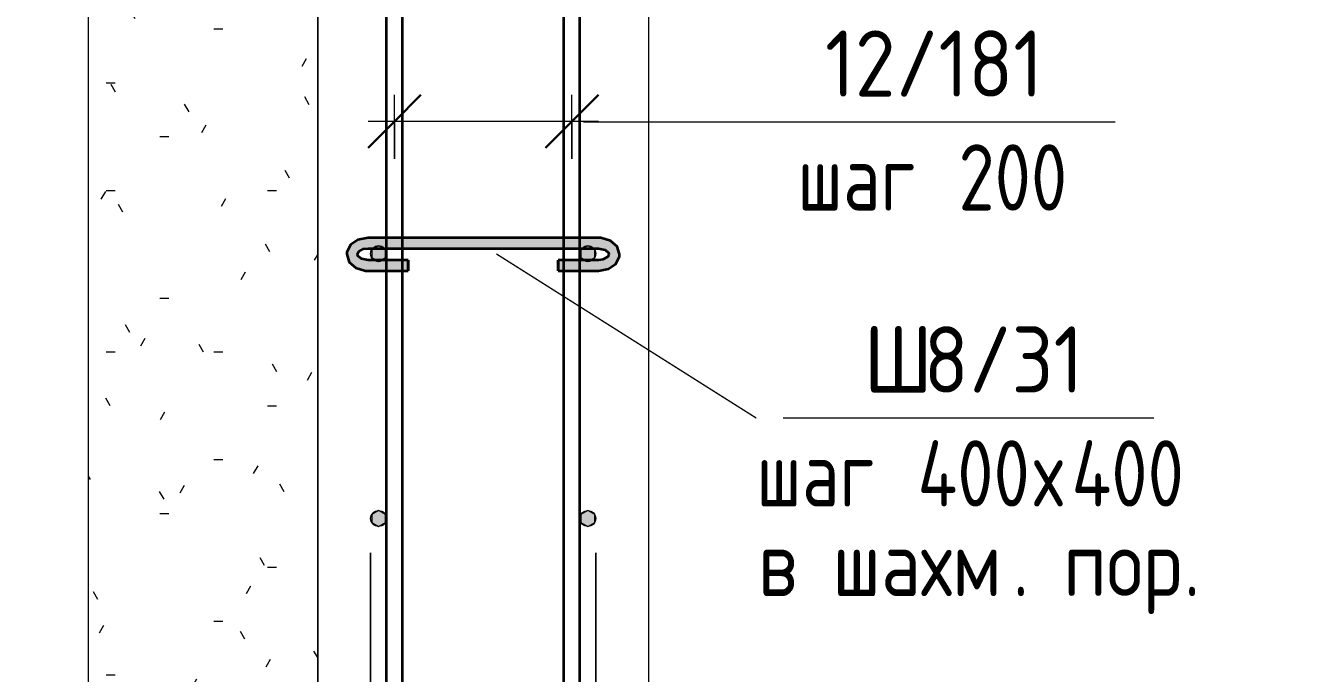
# Model space of a CAD drawing. Header units: millimetres. Extents: x 2384 to 38512, y -3571 to 48684.
# Drawn here: x 7792 to 8751, y -2037 to -1548 of the extents above; entities that cross this region are included whole.
import ezdxf

# ---------------------------------------------------------------- set-up
doc = ezdxf.new("R2010")
doc.units = ezdxf.units.MM
for name, color, linetype, lineweight in [('AA_Dim', 7, 'Continuous', 9), ('AA_Dim-20', 7, 'Continuous', 9), ('AA_Oformlenie', 7, 'Continuous', 9), ('AA_Vinoska', 7, 'Continuous', 9), ('AF_Element', 7, 'Continuous', 20), ('AF_Element_Грунт', 253, 'Continuous', 20), ('AF_Stena_Опалубка', 253, 'Continuous', 20), ('Gen_Text', 7, 'Continuous', 9), ('KR_Armatura', 7, 'Continuous', 20), ('KR_Armatura_Tonkie', 7, 'Continuous', 20)]:
    doc.layers.add(name, color=color, linetype=linetype, lineweight=lineweight)
doc.styles.add('ISOCPEUR_1', font='isocpeur.ttf', dxfattribs={"width": 0.9, "height": 50})
doc.styles.add('ISOCPEUR_2', font='isocpeur.ttf', dxfattribs={"width": 0.8, "height": 50})
doc.styles.add('ISOCPEUR_3', font='isocpeur.ttf', dxfattribs={"width": 0.85, "height": 50})
doc.dimstyles.new('00_Точн_3_знака__прозр_', dxfattribs={"dimscale": 304.8, "dimtxt": 49.799059, "dimasz": 0.111549, "dimexe": 0.098425, "dimexo": 0.065617, "dimgap": 0.006562, "dimtad": 1, "dimdec": 3, "dimrnd": 0.001, "dimdsep": 46, "dimtxsty": 'ISOCPEUR_1', "dimblk1": 'OBLIQUE', "dimblk2": 'OBLIQUE', "dimsah": 1, "dimcen": 0.09, "dimdle": 0.098425, "dimazin": 0, "dimtfac": 1, "dimtdec": 4, "dimtix": 1, "dimtmove": 1, "dimatfit": 3, "dimfxl": 1, "dimtvp": 1, "dimtolj": 1, "dimtzin": 0, "dimlwd": 18, "dimlwe": 18, "dimarcsym": 2})
doc.dimstyles.new('00_Точн_3_знака__прозр__1', dxfattribs={"dimscale": 304.8, "dimtxt": 49.799059, "dimasz": 0.111549, "dimexe": 0.098425, "dimexo": 0.065617, "dimgap": 0.006562, "dimtad": 1, "dimdec": 3, "dimrnd": 0.001, "dimdsep": 46, "dimtxsty": 'ISOCPEUR_1', "dimblk1": 'OBLIQUE', "dimblk2": 'OBLIQUE', "dimsah": 1, "dimcen": 0.09, "dimdle": 0.098425, "dimazin": 0, "dimtfac": 1, "dimtdec": 4, "dimtix": 1, "dimtmove": 0, "dimatfit": 3, "dimfxl": 1, "dimtvp": 1, "dimtolj": 1, "dimtzin": 0, "dimlwd": 18, "dimlwe": 18, "dimarcsym": 2})
doc.dimstyles.new('05_Округл_5мм__прозр__1', dxfattribs={"dimscale": 304.8, "dimtxt": 49.799059, "dimasz": 0.111549, "dimexe": 0.098425, "dimexo": 0.065617, "dimgap": 0.006562, "dimtad": 1, "dimdec": 0, "dimrnd": 5, "dimdsep": 46, "dimtxsty": 'ISOCPEUR_1', "dimblk1": 'OBLIQUE', "dimblk2": 'OBLIQUE', "dimsah": 1, "dimcen": 0.09, "dimdle": 0.098425, "dimazin": 0, "dimtfac": 1, "dimtdec": 4, "dimtix": 1, "dimtmove": 0, "dimatfit": 3, "dimfxl": 1, "dimtvp": 1, "dimtolj": 1, "dimtzin": 0, "dimlwd": 18, "dimlwe": 18, "dimarcsym": 2})
doc.dimstyles.new('10_Раскладка_арматуры_с_засечками', dxfattribs={"dimscale": 304.8, "dimtxt": 0.18, "dimasz": 0.131234, "dimexe": 0.065617, "dimexo": 0, "dimgap": 0, "dimtad": 1, "dimdec": 3, "dimrnd": 0.001, "dimdsep": 46, "dimtxsty": 'ISOCPEUR_2', "dimblk1": 'OBLIQUE', "dimblk2": 'OBLIQUE', "dimsah": 1, "dimcen": 0.09, "dimdle": 0.065617, "dimazin": 0, "dimtfac": 1, "dimtdec": 4, "dimtix": 1, "dimtmove": 0, "dimatfit": 3, "dimfxl": 1, "dimtvp": 1, "dimtolj": 1, "dimtzin": 0, "dimlwd": 18, "dimlwe": 18, "dimarcsym": 2})

# ---------------------------------------------------------------- blocks, each defined once
blk = doc.blocks.new('грунт1 - грунт1-3846678-Сечение 2')
at = {"layer": 'AF_Element', "lineweight": 9}
h = blk.add_hatch(dxfattribs=at)
h.set_pattern_fill('FP_3', color=256, style=0, pattern_type=2)
h.set_pattern_definition([(0, (2691.66, -250), (162.56, 40.64), [6.706, -115.214, 6.706, -115.214, -650.24]), (0, (2691.66, -250), (162.56, 40.64), [-243.84, 6.706, -237.134, 6.706, -115.214, -284.48]), (0, (2691.66, -250), (162.56, 40.64), [-609.6, 6.706, -74.574, 6.706, -196.494]), (120, (2752.62, -229.68), (-116.47527, 120.4611), [6.706, -115.214, 6.706, -115.214, -650.24]), (120, (2752.62, -229.68), (-116.47527, 120.4611), [-243.84, 6.706, -237.134, 6.706, -115.214, -284.48]), (120, (2752.62, -229.68), (-116.47527, 120.4611), [-609.6, 6.706, -74.574, 6.706, -196.494]), (240, (2772.94, -148.4), (-46.08473, -161.1011), [6.706, -115.214, 6.706, -115.214, -650.24]), (240, (2772.94, -148.4), (-46.08473, -161.1011), [-243.84, 6.706, -237.134, 6.706, -115.214, -284.48]), (240, (2772.94, -148.4), (-46.08473, -161.1011), [-609.6, 6.706, -74.574, 6.706, -196.494])])
h.paths.add_polyline_path([(4368.49, -3133.7), (4959.81, -3133.7), (4959.81, -3117.64), (4981.81, -3117.64), (4981.81, -3133.7), (4993.07, -3099.04), (5004.33, -3133.7), (5510.06, -3133.7), (5510.06, -2970), (3020.06, -2970), (3020.06, -2870), (3120.06, -2870), (3120.06, -379.82), (2947.04, -379.82), (2947.04, -592.03), (2962.74, -592.03), (2962.74, -614.56), (2947.04, -614.56), (2981.68, -625.56), (2947.04, -636.56), (2947.04, -2271.46), (2962.74, -2271.46), (2962.74, -2293.99), (2947.04, -2293.99), (2981.68, -2304.99), (2947.04, -2315.99), (2947.04, -3133.7), (3603.3, -3133.7), (3603.3, -3117.64), (3625.3, -3117.64), (3625.3, -3133.7), (3636.56, -3099.04), (3647.82, -3133.7)])
at = {"layer": 'AF_Element'}
blk.add_line((3120.06, -2870), (3120.06, -379.82), dxfattribs=at)
blk = doc.blocks.new('261_Шпилька массив _НесАрм_РабПлоск_ - 8 А240-3922310-Сечение 2')
at = {"layer": 'KR_Armatura_Tonkie', "lineweight": 35}
for points in [[(3158.06, -1731.81), (3158.06, -1724.98), (3151.88, -1723.54), (3150.55, -1721.78), (3150.06, -1720.49), (3151.13, -1717.67), (3154.07, -1715.59), (3158.06, -1714.84), (3158.06, -1708.01), (3152, -1708.95), (3149.21, -1710.34), (3145.57, -1713.42), (3143.28, -1716.17), (3142.06, -1720.49), (3143.28, -1724.82), (3146.75, -1728.49), (3151.94, -1730.95), (3154.16, -1731.26)], [(3242.93, -1714.84), (3332.06, -1714.84), (3332.06, -1708.01), (3158.06, -1708.15), (3158.06, -1714.84), (3184.06, -1714.84)], [(3331.79, -1716.01), (3332.06, -1715.87), (3332.06, -1714.84), (3158.06, -1714.84), (3158.06, -1716.01), (3318.06, -1716.01)], [(3332.06, -1731.81), (3338.18, -1730.95), (3343.38, -1728.49), (3346.84, -1724.82), (3348.06, -1720.49), (3346.6, -1715.8), (3344.47, -1712.58), (3339.58, -1709.46), (3332.06, -1708.15), (3332.06, -1714.84), (3336.06, -1715.6), (3338.99, -1717.67), (3340, -1720.67), (3339.44, -1722.13), (3337.52, -1723.72), (3332.06, -1725.12), (3332.06, -1730.98)], [(3183.69, -1731.81), (3188.36, -1731.81), (3188.36, -1724.98), (3158.06, -1725.12), (3158.06, -1731.81), (3172.06, -1731.81)], [(3318.06, -1731.81), (3332.06, -1731.81), (3332.06, -1724.98), (3301.76, -1725.12), (3301.76, -1731.81), (3306.06, -1731.81)], [(3184.06, -1732.98), (3188.36, -1732.84), (3188.36, -1731.81), (3158.06, -1731.81), (3158.06, -1732.98), (3183.69, -1732.98)], [(3331.79, -1732.98), (3332.06, -1732.84), (3332.06, -1731.81), (3301.76, -1731.81), (3301.76, -1732.98), (3318.06, -1732.98)]]:
    blk.add_hatch(color=256, dxfattribs=at).paths.add_polyline_path(points)
h = blk.add_hatch(color=256, dxfattribs=at)
h.paths.add_polyline_path([(3158.06, -1732.98), (3158.06, -1731.81), (3151.94, -1730.95), (3146.75, -1728.49), (3143.28, -1724.82), (3146.05, -1728.15), (3149.38, -1730.79), (3152, -1732.04), (3154.61, -1732.44)])
h.paths.add_polyline_path([(3150.62, -1719.03), (3151.88, -1717.45), (3158.06, -1715.87), (3158.06, -1714.84), (3154.06, -1715.6), (3151.12, -1717.69), (3150.9, -1718.28)])
h = blk.add_hatch(color=256, dxfattribs=at)
h.paths.add_polyline_path([(3332.06, -1732.98), (3339.58, -1731.53), (3344.47, -1728.41), (3346.6, -1725.08), (3343.38, -1728.49), (3337.95, -1730.98), (3332.06, -1731.81), (3332.06, -1732.84)])
h.paths.add_polyline_path([(3339.29, -1718.57), (3338.94, -1717.63), (3336.06, -1715.6), (3332.06, -1714.84), (3332.06, -1716.01), (3332.68, -1716.1), (3338.99, -1718.46)])
h.paths.add_polyline_path([(3340.03, -1720.57), (3340.06, -1720.49), (3340.01, -1720.49)])
for p, q in [((3172.06, -1708.01), (3158.06, -1708.01)), ((3184.06, -1708.01), (3172.06, -1708.01)), ((3306.06, -1708.01), (3184.06, -1708.01)), ((3318.06, -1708.01), (3306.06, -1708.01)), ((3332.06, -1708.01), (3318.06, -1708.01)), ((3158.06, -1716.01), (3172.06, -1716.01)), ((3172.06, -1724.98), (3158.06, -1724.98)), ((3172.06, -1716.01), (3184.06, -1716.01)), ((3184.06, -1724.98), (3172.06, -1724.98)), ((3184.06, -1716.01), (3306.06, -1716.01)), ((3188.36, -1724.98), (3184.06, -1724.98)), ((3188.36, -1724.98), (3188.36, -1731.81)), ((3188.36, -1726.15), (3188.36, -1725.12)), ((3306.06, -1724.98), (3301.76, -1724.98)), ((3301.76, -1731.81), (3301.76, -1724.98)), ((3301.76, -1725.12), (3301.76, -1726.15)), ((3306.06, -1716.01), (3318.06, -1716.01)), ((3318.06, -1724.98), (3306.06, -1724.98)), ((3318.06, -1716.01), (3332.06, -1716.01)), ((3332.06, -1724.98), (3318.06, -1724.98)), ((3158.06, -1732.98), (3172.06, -1732.98)), ((3172.06, -1732.98), (3184.06, -1732.98)), ((3184.06, -1732.98), (3188.36, -1732.98)), ((3188.36, -1732.84), (3188.36, -1726.15)), ((3188.36, -1731.81), (3188.36, -1732.98)), ((3301.76, -1726.15), (3301.76, -1732.84)), ((3301.76, -1732.98), (3301.76, -1731.81)), ((3301.76, -1732.98), (3306.06, -1732.98)), ((3306.06, -1732.98), (3318.06, -1732.98)), ((3318.06, -1732.98), (3332.06, -1732.98))]:
    blk.add_line(p, q, dxfattribs=at)
at = {"layer": 'KR_Armatura_Tonkie', "lineweight": 35, "flags": 128}
for points in [[(3158.06, -1708.01), (3150.48, -1709.47), (3144.87, -1713.37), (3142.18, -1718.93), (3142.06, -1720.49)], [(3348.06, -1720.49), (3346.21, -1714.61), (3341.2, -1710.21), (3333.93, -1708.09), (3332.06, -1708.01)], [(3142.06, -1720.49), (3143.91, -1726.38), (3148.92, -1730.78), (3156.2, -1732.9), (3158.06, -1732.98)], [(3150.06, -1720.49), (3151.02, -1718.49), (3154.78, -1716.44), (3158.06, -1716.01)], [(3158.06, -1724.98), (3153.05, -1723.91), (3150.39, -1721.66), (3150.06, -1720.49)], [(3332.06, -1716.01), (3337.08, -1717.08), (3339.73, -1719.33), (3340.06, -1720.49)], [(3332.06, -1732.98), (3339.64, -1731.52), (3345.25, -1727.62), (3347.94, -1722.06), (3348.06, -1720.49)], [(3340.06, -1720.49), (3339.1, -1722.5), (3335.34, -1724.55), (3332.06, -1724.98)]]:
    blk.add_lwpolyline(points, dxfattribs=at)
blk = doc.blocks.new('011_Прямоугольник обрыва _ЭлУзла_ - 011_Прямоугольник обрыва _ЭлУзла_-3885009-Сечение 2')
at = {"layer": 'AA_Oformlenie'}
blk.add_line((2947.04, -2271.46), (2947.04, -636.56), dxfattribs=at)
blk = doc.blocks.new('DIMBLOCK71-Сечение 2')
at = {"layer": 'AA_Dim-20', "lineweight": 30}
for p, q in [((7750.23, -920), (7733.23, -903)), ((7750.23, -920), (7767.23, -937)), ((7750.23, -2520), (7733.23, -2503)), ((7750.23, -2520), (7767.23, -2537))]:
    blk.add_line(p, q, dxfattribs=at)
at = {"layer": 'AA_Dim-20', "lineweight": 18}
for p, q in [((8032.79, -920), (7720.23, -920)), ((7750.23, -920), (7750.23, -2520)), ((7750.23, -920), (8032.79, -920)), ((8032.79, -2520), (7720.23, -2520)), ((7750.23, -2520), (8032.79, -2520))]:
    blk.add_line(p, q, dxfattribs=at)
at = {"layer": 'AA_Dim-20', "color": 0, "lineweight": 18, "insert": (7682.91, -1873.71), "char_height": 50, "width": 368.8961, "attachment_point": 1, "rotation": 90, "line_spacing_factor": 1.149209, "style": 'ISOCPEUR_1'}
blk.add_mtext('200х8=1600', dxfattribs=at)
blk = doc.blocks.new('_Oblique')
at = {"color": 0, "linetype": 'ByBlock', "lineweight": -2}
blk.add_line((-0.5, -0.5), (0.5, 0.5), dxfattribs=at)
blk = doc.blocks.new('DIMBLOCK76-Сечение 2')
at = {"layer": 'AA_Dim-20', "lineweight": 18}
for p, q in [((8222.79, -1946), (8222.79, -3366.08)), ((8222.79, -3336.08), (8222.79, -1946)), ((8262.79, -2590), (8262.79, -3366.08)), ((8262.79, -3336.08), (8262.79, -2590)), ((8292.79, -3336.08), (8222.79, -3336.08)), ((8276.1, -3336.08), (8242.79, -3336.08)), ((8447.41, -3336.08), (8276.1, -3336.08))]:
    blk.add_line(p, q, dxfattribs=at)
at = {"layer": 'AA_Dim-20', "lineweight": 30}
for p, q in [((8222.79, -3336.08), (8239.79, -3319.08)), ((8262.79, -3336.08), (8279.79, -3319.08)), ((8222.79, -3336.08), (8205.79, -3353.08)), ((8262.79, -3336.08), (8245.79, -3353.08))]:
    blk.add_line(p, q, dxfattribs=at)
at = {"layer": 'AA_Dim-20', "color": 0, "lineweight": 18, "insert": (8296.1, -3268.75), "char_height": 50, "width": 181.575, "attachment_point": 1, "line_spacing_factor": 1.149209, "style": 'ISOCPEUR_1'}
blk.add_mtext('з.с.40', dxfattribs=at)
blk = doc.blocks.new('DIMBLOCK77-Сечение 2')
at = {"layer": 'AA_Dim-20', "lineweight": 18}
for p, q in [((8052.79, -1946), (8052.79, -3366.08)), ((8052.79, -3336.08), (8052.79, -1946)), ((8222.79, -1946), (8222.79, -3366.08)), ((8222.79, -3336.08), (8222.79, -1946)), ((8222.79, -3336.08), (8052.79, -3336.08))]:
    blk.add_line(p, q, dxfattribs=at)
at = {"layer": 'AA_Dim-20', "lineweight": 30}
for p, q in [((8052.79, -3336.08), (8069.79, -3319.08)), ((8222.79, -3336.08), (8239.79, -3319.08)), ((8052.79, -3336.08), (8035.79, -3353.08)), ((8222.79, -3336.08), (8205.79, -3353.08))]:
    blk.add_line(p, q, dxfattribs=at)
at = {"layer": 'AA_Dim-20', "color": 0, "lineweight": 18, "insert": (8094.69, -3268.75), "char_height": 50, "width": 103.4288, "attachment_point": 1, "line_spacing_factor": 1.149209, "style": 'ISOCPEUR_1'}
blk.add_mtext('170', dxfattribs=at)
blk = doc.blocks.new('DIMBLOCK78-Сечение 2')
at = {"layer": 'AA_Dim-20', "lineweight": 18}
for p, q in [((8052.79, -1946), (8052.79, -3366.08)), ((8052.79, -3336.08), (8052.79, -1946)), ((8012.79, -2890), (8012.79, -3366.08)), ((8012.79, -3336.08), (8012.79, -2890)), ((7840.94, -3336.08), (8012.25, -3336.08)), ((8052.79, -3336.08), (7982.79, -3336.08)), ((8012.25, -3336.08), (8032.79, -3336.08))]:
    blk.add_line(p, q, dxfattribs=at)
at = {"layer": 'AA_Dim-20', "lineweight": 30}
for p, q in [((8012.79, -3336.08), (8029.79, -3319.08)), ((8052.79, -3336.08), (8069.79, -3319.08)), ((8012.79, -3336.08), (7995.79, -3353.08)), ((8052.79, -3336.08), (8035.79, -3353.08))]:
    blk.add_line(p, q, dxfattribs=at)
at = {"layer": 'AA_Dim-20', "color": 0, "lineweight": 18, "insert": (7840.94, -3268.75), "char_height": 50, "width": 181.575, "attachment_point": 1, "line_spacing_factor": 1.149209, "style": 'ISOCPEUR_1'}
blk.add_mtext('з.с.40', dxfattribs=at)
blk = doc.blocks.new('042_М_Арматуры - Диам длина поз _ Комментарий-2260297-Сечение 2')
at = {"layer": 'AA_Vinoska'}
blk.add_line((4565.43, -3269.27), (4845.43, -3269.27), dxfattribs=at)
blk = doc.blocks.new('DIMBLOCK86-Сечение 2')
at = {"layer": 'AA_Dim-20', "lineweight": 30}
for p, q in [((8070.79, -1620.18), (8090.79, -1600.18)), ((8204.79, -1620.18), (8224.79, -1600.18)), ((8070.79, -1620.18), (8050.79, -1640.18)), ((8204.79, -1620.18), (8184.79, -1640.18))]:
    blk.add_line(p, q, dxfattribs=at)
at = {"layer": 'AA_Dim-20', "lineweight": 18}
for p, q in [((8070.79, -1648.47), (8070.79, -1600.18)), ((8204.79, -1648.47), (8204.79, -1600.18)), ((8224.79, -1620.18), (8050.79, -1620.18)), ((8070.79, -1620.18), (8070.79, -1648.47)), ((8204.79, -1620.18), (8204.79, -1648.47))]:
    blk.add_line(p, q, dxfattribs=at)

msp = doc.modelspace()

# ---------------------------------------------------------------- hatches: boundary and pattern name
at = {"layer": 'KR_Armatura'}
h = msp.add_hatch(color=256, dxfattribs=at)
edge = h.paths.add_edge_path()
edge.add_arc((8058.7853, -1720), 6, 0, 360)
for points in [[(8058.7853, -1726), (8063.9815, -1722.9722), (8063.9815, -1717), (8058.7853, -1714), (8053.5892, -1717), (8053.5892, -1723)], [(8216.7853, -1726), (8221.9815, -1722.9722), (8221.9815, -1717), (8216.7853, -1714), (8211.5892, -1717), (8211.5892, -1723)], [(8058.7853, -1926), (8063.9815, -1923), (8063.9815, -1917), (8058.7853, -1914), (8053.5892, -1917), (8053.5892, -1923)], [(8216.7853, -1926), (8221.9815, -1923), (8221.9815, -1917), (8216.7853, -1914), (8211.5892, -1917), (8211.5892, -1923)]]:
    msp.add_hatch(color=256, dxfattribs=at).paths.add_polyline_path(points)
h = msp.add_hatch(color=256, dxfattribs=at)
edge = h.paths.add_edge_path()
edge.add_arc((8216.7853, -1720), 6, 0, 360)
h = msp.add_hatch(color=256, dxfattribs=at)
edge = h.paths.add_edge_path()
edge.add_arc((8058.7853, -1920), 6, 0, 360)
h = msp.add_hatch(color=256, dxfattribs=at)
edge = h.paths.add_edge_path()
edge.add_arc((8216.7853, -1920), 6, 0, 360)

# ---------------------------------------------------------------- linework, layer by layer
at = {"layer": 'AA_Vinoska'}
for p, q in [((8213.4791, -1620.5651), (8334.9422, -1620.5651)), ((8147.8976, -1720.0895), (8343.9737, -1844.0287))]:
    msp.add_line(p, q, dxfattribs=at)
at = {"layer": 'AF_Stena_Опалубка'}
for p, q in [((8012.7853, -733.7032), (8012.7853, -2570)), ((8262.7853, -2570), (8262.7853, -733.7032))]:
    msp.add_line(p, q, dxfattribs=at)
at = {"layer": 'KR_Armatura'}
for p, q in [((8058.7853, -1714), (8053.5892, -1717)), ((8063.9815, -1717), (8058.7853, -1714)), ((8216.7853, -1714), (8211.5892, -1717)), ((8221.9815, -1717), (8216.7853, -1714)), ((8053.5892, -1717), (8053.5892, -1723)), ((8053.5892, -1723), (8058.7853, -1726)), ((8058.7853, -1726), (8063.9815, -1722.9722)), ((8063.9815, -1722.9722), (8063.9815, -1717)), ((8211.5892, -1717), (8211.5892, -1723)), ((8211.5892, -1723), (8216.7853, -1726)), ((8216.7853, -1726), (8221.9815, -1722.9722)), ((8221.9815, -1722.9722), (8221.9815, -1717)), ((8058.7853, -1914), (8053.5892, -1917)), ((8053.5892, -1917), (8053.5892, -1923)), ((8063.9815, -1917), (8058.7853, -1914)), ((8063.9815, -1923), (8063.9815, -1917)), ((8216.7853, -1914), (8211.5892, -1917)), ((8211.5892, -1917), (8211.5892, -1923)), ((8221.9815, -1917), (8216.7853, -1914)), ((8221.9815, -1923), (8221.9815, -1917)), ((8053.5892, -1923), (8058.7853, -1926)), ((8058.7853, -1926), (8063.9815, -1923)), ((8211.5892, -1923), (8216.7853, -1926)), ((8216.7853, -1926), (8221.9815, -1923))]:
    msp.add_line(p, q, dxfattribs=at)
for centre in [(8058.7853, -1720), (8216.7853, -1720), (8058.7853, -1920), (8216.7853, -1920)]:
    msp.add_circle(centre, 6, dxfattribs=at)
at = {"layer": 'KR_Armatura_Tonkie', "lineweight": 35}
for p, q in [((8064.7853, -2562), (8064.7853, -763.7032)), ((8076.7853, -2562), (8076.7853, -763.7032)), ((8198.7853, -2562), (8198.7853, -763.7032)), ((8210.7853, -2562), (8210.7853, -763.7032))]:
    msp.add_line(p, q, dxfattribs=at)

# ---------------------------------------------------------------- block references
at = {"layer": 'AA_Oformlenie'}
msp.add_blockref('011_Прямоугольник обрыва _ЭлУзла_ - 011_Прямоугольник обрыва _ЭлУзла_-3885009-Сечение 2', (4892.7237, 0), dxfattribs=at)
at = {"layer": 'AA_Vinoska'}
for p in [(3769.5133, 1648.7031), (3798.8319, 1425.2395)]:
    msp.add_blockref('042_М_Арматуры - Диам длина поз _ Комментарий-2260297-Сечение 2', p, dxfattribs=at)
at = {"layer": 'AF_Element_Грунт'}
msp.add_blockref('грунт1 - грунт1-3846678-Сечение 2', (4892.7237, 0), dxfattribs=at)
at = {"layer": 'KR_Armatura_Tonkie', "lineweight": 35}
msp.add_blockref('261_Шпилька массив _НесАрм_РабПлоск_ - 8 А240-3922310-Сечение 2', (4892.7237, 0), dxfattribs=at)

# ---------------------------------------------------------------- texts
at = {"layer": 'AA_Vinoska', "char_height": 50, "attachment_point": 1}
for s, insert, width, style in [('12/181', (8395.935, -1551.483), 199.139175, 'ISOCPEUR_1'), (' 200', (8471.2834, -1637.4641), 133.4008, 'ISOCPEUR_2'), ('шаг', (8374.975, -1637.4641), 116.7257, 'ISOCPEUR_2'), ('\\fISOCPEUR|b0|i0|c204|p34|;\\W.9;Ш', (8425.2537, -1774.9466), 54.835425, 'ISOCPEUR_1'), ('8/31', (8470.4974, -1774.9466), 144.30375, 'ISOCPEUR_1'), (' 400', (8440.282, -1860.9277), 137.2489, 'ISOCPEUR_2'), ('400', (8582.0987, -1860.9277), 107.7468, 'ISOCPEUR_2'), ('шаг', (8343.9737, -1860.9277), 116.7257, 'ISOCPEUR_2'), ('\\fISOCPEUR|b0|i0|c204|p34|;\\W.8;х', (8553.5237, -1860.9277), 34.6329, 'ISOCPEUR_2')]:
    msp.add_mtext(s, dxfattribs=dict(at, insert=insert, width=width, style=style))
at = {"layer": 'Gen_Text', "char_height": 50, "attachment_point": 1, "style": 'ISOCPEUR_3'}
for s, insert, width in [('\\fISOCPEUR|b0|i0|c204|p34|;\\W.85; ', (8375.6631, -1928.5783), 31.345981), ('\\fISOCPEUR|b0|i0|c204|p34|;\\W.85;в', (8345.3021, -1928.5783), 36.797456), ('шахм', (8401.5261, -1928.5783), 164.907119), ('пор', (8575.8204, -1928.5783), 110.392369), ('. ', (8537.5881, -1928.5783), 46.337538), ('\\fISOCPEUR|b0|i0|c204|p34|;\\W.85;.', (8666.9032, -1928.5783), 14.991556)]:
    msp.add_mtext(s, dxfattribs=dict(at, insert=insert, width=width))

# ---------------------------------------------------------------- dimensions: what is measured, and where the dimension line sits
at = {"layer": 'AA_Dim', "lineweight": 18}
dim = msp.add_linear_dim(base=(7750.2347, -2520), p1=(8052.7853, -920), p2=(8052.7853, -2520), angle=90, dimstyle='05_Округл_5мм__прозр__1', override={"dimpost": '200х8=<>', "dimfxl": 1600}, dxfattribs=at)
dim.commit()
dim.dimension.update_dxf_attribs({"geometry": 'DIMBLOCK71-Сечение 2', "text_midpoint": (7723.2347, -1720)})
for base, p1, p2, dimstyle, override, picture, middle in [((8070.7853, -1620.1837), (8204.7853, -1648.468), (8070.7853, -1648.468), '10_Раскладка_арматуры_с_засечками', {"dimpost": '<>', "dimfxl": 134}, 'DIMBLOCK86-Сечение 2', (8137.7853, -1595.1837)), ((8052.7853, -3336.0767), (8222.7853, -1926), (8052.7853, -1926), '00_Точн_3_знака__прозр__1', {"dimpost": '<>', "dimfxl": 170}, 'DIMBLOCK77-Сечение 2', (8137.7853, -3309.0767))]:
    dim = msp.add_linear_dim(base=base, p1=p1, p2=p2, dimstyle=dimstyle, override=override, dxfattribs=at)
    dim.commit()
    dim.dimension.update_dxf_attribs({"geometry": picture, "text_midpoint": middle})
for base, p1, p2, override, picture, middle in [((8012.7853, -3336.0767), (8052.7853, -1926), (8012.7853, -2870), {"dimpost": 'з.с.<>', "dimfxl": 944.847078}, 'DIMBLOCK78-Сечение 2', (7931.7242, -3302.0872)), ((8222.7853, -3336.0767), (8262.7853, -2570), (8222.7853, -1926), {"dimpost": 'з.с.<>', "dimfxl": 645.24104}, 'DIMBLOCK76-Сечение 2', (8386.8864, -3302.0872))]:
    dim = msp.add_linear_dim(base=base, p1=p1, p2=p2, dimstyle='00_Точн_3_знака__прозр_', override=override, dxfattribs=at)
    dim.commit()
    dim.dimension.update_dxf_attribs({"geometry": picture, "text_midpoint": middle, "dimtype": 160})

doc.saveas('drawing.dxf')
